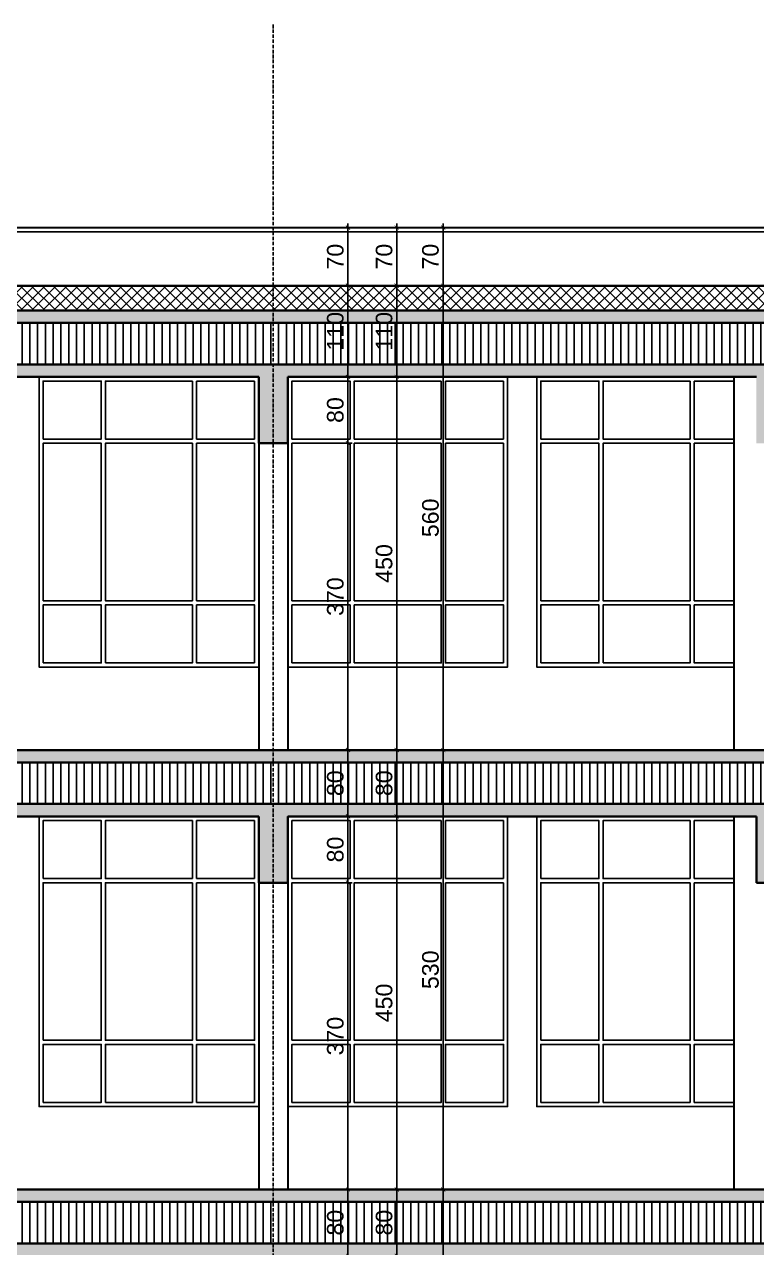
# Model space of a CAD drawing. Header units: inches. Extents: x -72385 to 39588, y -6525 to 66685.
# Drawn here: x -3391 to -2508, y 24616 to 26091 of the extents above; entities that cross this region are included whole.
import ezdxf

# ---------------------------------------------------------------- set-up
doc = ezdxf.new("R2010")
doc.units = ezdxf.units.IN
doc.header["$MEASUREMENT"] = 0
doc.linetypes.add('DashDot', pattern=[0.6, 0.4, -0.1, 0, -0.1])
for name, color, linetype, lineweight in [('Надписи коти вътрешни', 252, 'Continuous', 25), ('Оси', 252, 'DashDot', 25), ('Фасади Разрези дебело', 7, 'Continuous', 35), ('Фасади Разрези средно', 252, 'Continuous', 30), ('Фасади Разрези тънко', 253, 'Continuous', 25), ('Щрих стени', 254, 'Continuous', 25)]:
    doc.layers.add(name, color=color, linetype=linetype, lineweight=lineweight)
doc.styles.get("Standard").update_dxf_attribs({"font": 'arial.ttf'})
doc.dimstyles.new('Annotative', dxfattribs={"dimscale": 0, "dimtxt": 20, "dimasz": 5, "dimexe": 5, "dimexo": 5, "dimgap": 5, "dimtad": 1, "dimdec": 0, "dimzin": 0, "dimdsep": 46, "dimtxsty": 'Standard', "dimblk": 'ARCHTICK', "dimcen": 5, "dimdle": 5, "dimadec": 0, "dimazin": 0, "dimtfac": 1, "dimtdec": 0, "dimtofl": 0, "dimtmove": 0, "dimatfit": 3, "dimldrblk": 'ARCHTICK', "dimfxl": 5, "dimfxlon": 1, "dimtolj": 1, "dimtzin": 0, "dimarcsym": 1})

# ---------------------------------------------------------------- blocks, each defined once
blk = doc.blocks.new('_ArchTick')
at = {"color": 0, "linetype": 'ByBlock', "const_width": 0.15}
blk.add_lwpolyline([(-0.5, -0.5), (0.5, 0.5)], dxfattribs=at)
blk = doc.blocks.new('*D4919')
at = {"layer": 'Defpoints', "color": 0, "ltscale": 10, "transparency": 16777216}
for p in [(-3049.6, 25845.9), (-3046.8, 25775.9), (-3000.8, 25775.9)]:
    blk.add_point(p, dxfattribs=at)
at = {"layer": 'Надписи коти вътрешни', "color": 0, "lineweight": -2, "ltscale": 10, "transparency": 16777216}
for p, q in [((-3005.8, 25845.9), (-2995.8, 25845.9)), ((-3000.8, 25850.9), (-3000.8, 25770.9)), ((-3005.8, 25775.9), (-2995.8, 25775.9))]:
    blk.add_line(p, q, dxfattribs=at)
at = {"layer": 'Надписи коти вътрешни', "color": 0, "lineweight": -2, "ltscale": 10, "transparency": 16777216, "xscale": 5, "yscale": 5, "zscale": 5}
for p, rotation in [((-3000.8, 25845.9), 90), ((-3000.8, 25775.9), 270)]:
    blk.add_blockref('_ArchTick', p, dxfattribs=dict(at, rotation=rotation))
at = {"layer": 'Надписи коти вътрешни', "color": 0, "ltscale": 10, "transparency": 16777216, "insert": (-3016, 25810.9), "char_height": 20, "attachment_point": 5, "rotation": 90}
blk.add_mtext('\\A1;70', dxfattribs=at)
blk = doc.blocks.new('*D4907')
at = {"layer": 'Defpoints', "color": 0, "ltscale": 10, "transparency": 16777216}
for p in [(-2874.9, 25845.9), (-2942, 25775.9), (-2872.9, 25775.9)]:
    blk.add_point(p, dxfattribs=at)
at = {"layer": 'Надписи коти вътрешни', "color": 0, "lineweight": -2, "ltscale": 10, "transparency": 16777216}
for p, q in [((-2937, 25845.9), (-2947, 25845.9)), ((-2942, 25850.9), (-2942, 25770.9)), ((-2937, 25775.9), (-2947, 25775.9))]:
    blk.add_line(p, q, dxfattribs=at)
at = {"layer": 'Надписи коти вътрешни', "color": 0, "lineweight": -2, "ltscale": 10, "transparency": 16777216, "xscale": 5, "yscale": 5, "zscale": 5}
for p, rotation in [((-2942, 25845.9), 90), ((-2942, 25775.9), 270)]:
    blk.add_blockref('_ArchTick', p, dxfattribs=dict(at, rotation=rotation))
at = {"layer": 'Надписи коти вътрешни', "color": 0, "ltscale": 10, "transparency": 16777216, "insert": (-2957.2, 25810.9), "char_height": 20, "attachment_point": 5, "rotation": 90}
blk.add_mtext('\\A1;70', dxfattribs=at)
blk = doc.blocks.new('*D4906')
at = {"layer": 'Defpoints', "color": 0, "ltscale": 10, "transparency": 16777216}
for p in [(-2819, 25845.9), (-2886, 25775.9), (-2817, 25775.9)]:
    blk.add_point(p, dxfattribs=at)
at = {"layer": 'Надписи коти вътрешни', "color": 0, "lineweight": -2, "ltscale": 10, "transparency": 16777216}
for p, q in [((-2881, 25845.9), (-2891, 25845.9)), ((-2886, 25850.9), (-2886, 25770.9)), ((-2881, 25775.9), (-2891, 25775.9))]:
    blk.add_line(p, q, dxfattribs=at)
at = {"layer": 'Надписи коти вътрешни', "color": 0, "lineweight": -2, "ltscale": 10, "transparency": 16777216, "xscale": 5, "yscale": 5, "zscale": 5}
for p, rotation in [((-2886, 25845.9), 90), ((-2886, 25775.9), 270)]:
    blk.add_blockref('_ArchTick', p, dxfattribs=dict(at, rotation=rotation))
at = {"layer": 'Надписи коти вътрешни', "color": 0, "ltscale": 10, "transparency": 16777216, "insert": (-2901.3, 25810.9), "char_height": 20, "attachment_point": 5, "rotation": 90}
blk.add_mtext('\\A1;70', dxfattribs=at)
blk = doc.blocks.new('*D4905')
at = {"layer": 'Defpoints', "color": 0, "ltscale": 10, "transparency": 16777216}
for p in [(-3036.7, 24685.9), (-3000.8, 24685.9), (-3073.3, 24605.9)]:
    blk.add_point(p, dxfattribs=at)
at = {"layer": 'Надписи коти вътрешни', "color": 0, "lineweight": -2, "ltscale": 10, "transparency": 16777216}
for p, q in [((-3005.8, 24685.9), (-2995.8, 24685.9)), ((-3000.8, 24600.9), (-3000.8, 24690.9)), ((-3005.8, 24605.9), (-2995.8, 24605.9))]:
    blk.add_line(p, q, dxfattribs=at)
at = {"layer": 'Надписи коти вътрешни', "color": 0, "lineweight": -2, "ltscale": 10, "transparency": 16777216, "xscale": 5, "yscale": 5, "zscale": 5}
for p, rotation in [((-3000.8, 24685.9), 90), ((-3000.8, 24605.9), 270)]:
    blk.add_blockref('_ArchTick', p, dxfattribs=dict(at, rotation=rotation))
at = {"layer": 'Надписи коти вътрешни', "color": 0, "ltscale": 10, "transparency": 16777216, "insert": (-3016, 24645.9), "char_height": 20, "attachment_point": 5, "rotation": 90}
blk.add_mtext('\\A1;80', dxfattribs=at)
blk = doc.blocks.new('*D4901')
at = {"layer": 'Defpoints', "color": 0, "ltscale": 10, "transparency": 16777216}
for p in [(-3054.5, 24685.9), (-2942, 24685.9), (-3073.3, 24605.9)]:
    blk.add_point(p, dxfattribs=at)
at = {"layer": 'Надписи коти вътрешни', "color": 0, "lineweight": -2, "ltscale": 10, "transparency": 16777216}
for p, q in [((-2947, 24685.9), (-2937, 24685.9)), ((-2942, 24600.9), (-2942, 24690.9)), ((-2947, 24605.9), (-2937, 24605.9))]:
    blk.add_line(p, q, dxfattribs=at)
at = {"layer": 'Надписи коти вътрешни', "color": 0, "lineweight": -2, "ltscale": 10, "transparency": 16777216, "xscale": 5, "yscale": 5, "zscale": 5}
for p, rotation in [((-2942, 24685.9), 90), ((-2942, 24605.9), 270)]:
    blk.add_blockref('_ArchTick', p, dxfattribs=dict(at, rotation=rotation))
at = {"layer": 'Надписи коти вътрешни', "color": 0, "ltscale": 10, "transparency": 16777216, "insert": (-2957.2, 24645.9), "char_height": 20, "attachment_point": 5, "rotation": 90}
blk.add_mtext('\\A1;80', dxfattribs=at)
blk = doc.blocks.new('*D4900')
at = {"layer": 'Defpoints', "color": 0, "ltscale": 10, "transparency": 16777216}
for p in [(-3054.5, 24685.9), (-2886, 24685.9), (-3054.5, 24155.9)]:
    blk.add_point(p, dxfattribs=at)
at = {"layer": 'Надписи коти вътрешни', "color": 0, "lineweight": -2, "ltscale": 10, "transparency": 16777216}
for p, q in [((-2891, 24685.9), (-2881, 24685.9)), ((-2886, 24150.9), (-2886, 24690.9)), ((-2891, 24155.9), (-2881, 24155.9))]:
    blk.add_line(p, q, dxfattribs=at)
at = {"layer": 'Надписи коти вътрешни', "color": 0, "lineweight": -2, "ltscale": 10, "transparency": 16777216, "xscale": 5, "yscale": 5, "zscale": 5}
for p, rotation in [((-2886, 24685.9), 90), ((-2886, 24155.9), 270)]:
    blk.add_blockref('_ArchTick', p, dxfattribs=dict(at, rotation=rotation))
at = {"layer": 'Надписи коти вътрешни', "color": 0, "ltscale": 10, "transparency": 16777216, "insert": (-2901.3, 24420.9), "char_height": 20, "attachment_point": 5, "rotation": 90}
blk.add_mtext('\\A1;530', dxfattribs=at)
blk = doc.blocks.new('*D4899')
at = {"layer": 'Defpoints', "color": 0, "ltscale": 10, "transparency": 16777216}
for p in [(-3036.7, 25215.9), (-3000.8, 25215.9), (-3073.3, 25135.9)]:
    blk.add_point(p, dxfattribs=at)
at = {"layer": 'Надписи коти вътрешни', "color": 0, "lineweight": -2, "ltscale": 10, "transparency": 16777216}
for p, q in [((-3005.8, 25215.9), (-2995.8, 25215.9)), ((-3000.8, 25130.9), (-3000.8, 25220.9)), ((-3005.8, 25135.9), (-2995.8, 25135.9))]:
    blk.add_line(p, q, dxfattribs=at)
at = {"layer": 'Надписи коти вътрешни', "color": 0, "lineweight": -2, "ltscale": 10, "transparency": 16777216, "xscale": 5, "yscale": 5, "zscale": 5}
for p, rotation in [((-3000.8, 25215.9), 90), ((-3000.8, 25135.9), 270)]:
    blk.add_blockref('_ArchTick', p, dxfattribs=dict(at, rotation=rotation))
at = {"layer": 'Надписи коти вътрешни', "color": 0, "ltscale": 10, "transparency": 16777216, "insert": (-3016, 25175.9), "char_height": 20, "attachment_point": 5, "rotation": 90}
blk.add_mtext('\\A1;80', dxfattribs=at)
blk = doc.blocks.new('*D4898')
at = {"layer": 'Defpoints', "color": 0, "ltscale": 10, "transparency": 16777216}
for p in [(-3073.3, 25135.9), (-3000.8, 25135.9), (-3073.3, 25055.9)]:
    blk.add_point(p, dxfattribs=at)
at = {"layer": 'Надписи коти вътрешни', "color": 0, "lineweight": -2, "ltscale": 10, "transparency": 16777216}
for p, q in [((-3005.8, 25135.9), (-2995.8, 25135.9)), ((-3000.8, 25050.9), (-3000.8, 25140.9)), ((-3005.8, 25055.9), (-2995.8, 25055.9))]:
    blk.add_line(p, q, dxfattribs=at)
at = {"layer": 'Надписи коти вътрешни', "color": 0, "lineweight": -2, "ltscale": 10, "transparency": 16777216, "xscale": 5, "yscale": 5, "zscale": 5}
for p, rotation in [((-3000.8, 25135.9), 90), ((-3000.8, 25055.9), 270)]:
    blk.add_blockref('_ArchTick', p, dxfattribs=dict(at, rotation=rotation))
at = {"layer": 'Надписи коти вътрешни', "color": 0, "ltscale": 10, "transparency": 16777216, "insert": (-3016, 25095.9), "char_height": 20, "attachment_point": 5, "rotation": 90}
blk.add_mtext('\\A1;80', dxfattribs=at)
blk = doc.blocks.new('*D4897')
at = {"layer": 'Defpoints', "color": 0, "ltscale": 10, "transparency": 16777216}
for p in [(-3073.3, 25055.9), (-3078.8, 24685.9), (-3000.8, 24685.9)]:
    blk.add_point(p, dxfattribs=at)
at = {"layer": 'Надписи коти вътрешни', "color": 0, "lineweight": -2, "ltscale": 10, "transparency": 16777216}
for p, q in [((-3000.8, 25060.9), (-3000.8, 24680.9)), ((-3005.8, 25055.9), (-2995.8, 25055.9)), ((-3005.8, 24685.9), (-2995.8, 24685.9))]:
    blk.add_line(p, q, dxfattribs=at)
at = {"layer": 'Надписи коти вътрешни', "color": 0, "lineweight": -2, "ltscale": 10, "transparency": 16777216, "xscale": 5, "yscale": 5, "zscale": 5}
for p, rotation in [((-3000.8, 25055.9), 90), ((-3000.8, 24685.9), 270)]:
    blk.add_blockref('_ArchTick', p, dxfattribs=dict(at, rotation=rotation))
at = {"layer": 'Надписи коти вътрешни', "color": 0, "ltscale": 10, "transparency": 16777216, "insert": (-3016, 24870.9), "char_height": 20, "attachment_point": 5, "rotation": 90}
blk.add_mtext('\\A1;370', dxfattribs=at)
blk = doc.blocks.new('*D4896')
at = {"layer": 'Defpoints', "color": 0, "ltscale": 10, "transparency": 16777216}
for p in [(-3073.3, 25135.9), (-2942, 25135.9), (-3054.5, 24685.9)]:
    blk.add_point(p, dxfattribs=at)
at = {"layer": 'Надписи коти вътрешни', "color": 0, "lineweight": -2, "ltscale": 10, "transparency": 16777216}
for p, q in [((-2947, 25135.9), (-2937, 25135.9)), ((-2942, 24680.9), (-2942, 25140.9)), ((-2947, 24685.9), (-2937, 24685.9))]:
    blk.add_line(p, q, dxfattribs=at)
at = {"layer": 'Надписи коти вътрешни', "color": 0, "lineweight": -2, "ltscale": 10, "transparency": 16777216, "xscale": 5, "yscale": 5, "zscale": 5}
for p, rotation in [((-2942, 25135.9), 90), ((-2942, 24685.9), 270)]:
    blk.add_blockref('_ArchTick', p, dxfattribs=dict(at, rotation=rotation))
at = {"layer": 'Надписи коти вътрешни', "color": 0, "ltscale": 10, "transparency": 16777216, "insert": (-2957.2, 24910.9), "char_height": 20, "attachment_point": 5, "rotation": 90}
blk.add_mtext('\\A1;450', dxfattribs=at)
blk = doc.blocks.new('*D4895')
at = {"layer": 'Defpoints', "color": 0, "ltscale": 10, "transparency": 16777216}
for p in [(-3054.5, 25215.9), (-2942, 25215.9), (-3073.3, 25135.9)]:
    blk.add_point(p, dxfattribs=at)
at = {"layer": 'Надписи коти вътрешни', "color": 0, "lineweight": -2, "ltscale": 10, "transparency": 16777216}
for p, q in [((-2947, 25215.9), (-2937, 25215.9)), ((-2942, 25130.9), (-2942, 25220.9)), ((-2947, 25135.9), (-2937, 25135.9))]:
    blk.add_line(p, q, dxfattribs=at)
at = {"layer": 'Надписи коти вътрешни', "color": 0, "lineweight": -2, "ltscale": 10, "transparency": 16777216, "xscale": 5, "yscale": 5, "zscale": 5}
for p, rotation in [((-2942, 25215.9), 90), ((-2942, 25135.9), 270)]:
    blk.add_blockref('_ArchTick', p, dxfattribs=dict(at, rotation=rotation))
at = {"layer": 'Надписи коти вътрешни', "color": 0, "ltscale": 10, "transparency": 16777216, "insert": (-2957.2, 25175.9), "char_height": 20, "attachment_point": 5, "rotation": 90}
blk.add_mtext('\\A1;80', dxfattribs=at)
blk = doc.blocks.new('*D4894')
at = {"layer": 'Defpoints', "color": 0, "ltscale": 10, "transparency": 16777216}
for p in [(-3054.5, 25215.9), (-2886, 25215.9), (-3054.5, 24685.9)]:
    blk.add_point(p, dxfattribs=at)
at = {"layer": 'Надписи коти вътрешни', "color": 0, "lineweight": -2, "ltscale": 10, "transparency": 16777216}
for p, q in [((-2891, 25215.9), (-2881, 25215.9)), ((-2886, 24680.9), (-2886, 25220.9)), ((-2891, 24685.9), (-2881, 24685.9))]:
    blk.add_line(p, q, dxfattribs=at)
at = {"layer": 'Надписи коти вътрешни', "color": 0, "lineweight": -2, "ltscale": 10, "transparency": 16777216, "xscale": 5, "yscale": 5, "zscale": 5}
for p, rotation in [((-2886, 25215.9), 90), ((-2886, 24685.9), 270)]:
    blk.add_blockref('_ArchTick', p, dxfattribs=dict(at, rotation=rotation))
at = {"layer": 'Надписи коти вътрешни', "color": 0, "ltscale": 10, "transparency": 16777216, "insert": (-2901.3, 24950.9), "char_height": 20, "attachment_point": 5, "rotation": 90}
blk.add_mtext('\\A1;530', dxfattribs=at)
blk = doc.blocks.new('*D4893')
at = {"layer": 'Defpoints', "color": 0, "ltscale": 10, "transparency": 16777216}
for p in [(-3036.7, 25775.9), (-3000.8, 25775.9), (-3073.3, 25665.9)]:
    blk.add_point(p, dxfattribs=at)
at = {"layer": 'Надписи коти вътрешни', "color": 0, "lineweight": -2, "ltscale": 10, "transparency": 16777216}
for p, q in [((-3005.8, 25775.9), (-2995.8, 25775.9)), ((-3000.8, 25660.9), (-3000.8, 25780.9)), ((-3005.8, 25665.9), (-2995.8, 25665.9))]:
    blk.add_line(p, q, dxfattribs=at)
at = {"layer": 'Надписи коти вътрешни', "color": 0, "lineweight": -2, "ltscale": 10, "transparency": 16777216, "xscale": 5, "yscale": 5, "zscale": 5}
for p, rotation in [((-3000.8, 25775.9), 90), ((-3000.8, 25665.9), 270)]:
    blk.add_blockref('_ArchTick', p, dxfattribs=dict(at, rotation=rotation))
at = {"layer": 'Надписи коти вътрешни', "color": 0, "ltscale": 10, "transparency": 16777216, "insert": (-3016, 25720.9), "char_height": 20, "attachment_point": 5, "rotation": 90}
blk.add_mtext('\\A1;110', dxfattribs=at)
blk = doc.blocks.new('*D4892')
at = {"layer": 'Defpoints', "color": 0, "ltscale": 10, "transparency": 16777216}
for p in [(-3073.3, 25665.9), (-3000.8, 25665.9), (-3073.3, 25585.9)]:
    blk.add_point(p, dxfattribs=at)
at = {"layer": 'Надписи коти вътрешни', "color": 0, "lineweight": -2, "ltscale": 10, "transparency": 16777216}
for p, q in [((-3005.8, 25665.9), (-2995.8, 25665.9)), ((-3000.8, 25580.9), (-3000.8, 25670.9)), ((-3005.8, 25585.9), (-2995.8, 25585.9))]:
    blk.add_line(p, q, dxfattribs=at)
at = {"layer": 'Надписи коти вътрешни', "color": 0, "lineweight": -2, "ltscale": 10, "transparency": 16777216, "xscale": 5, "yscale": 5, "zscale": 5}
for p, rotation in [((-3000.8, 25665.9), 90), ((-3000.8, 25585.9), 270)]:
    blk.add_blockref('_ArchTick', p, dxfattribs=dict(at, rotation=rotation))
at = {"layer": 'Надписи коти вътрешни', "color": 0, "ltscale": 10, "transparency": 16777216, "insert": (-3016, 25625.9), "char_height": 20, "attachment_point": 5, "rotation": 90}
blk.add_mtext('\\A1;80', dxfattribs=at)
blk = doc.blocks.new('*D4891')
at = {"layer": 'Defpoints', "color": 0, "ltscale": 10, "transparency": 16777216}
for p in [(-3073.3, 25585.9), (-3078.8, 25215.9), (-3000.8, 25215.9)]:
    blk.add_point(p, dxfattribs=at)
at = {"layer": 'Надписи коти вътрешни', "color": 0, "lineweight": -2, "ltscale": 10, "transparency": 16777216}
for p, q in [((-3005.8, 25585.9), (-2995.8, 25585.9)), ((-3000.8, 25590.9), (-3000.8, 25210.9)), ((-3005.8, 25215.9), (-2995.8, 25215.9))]:
    blk.add_line(p, q, dxfattribs=at)
at = {"layer": 'Надписи коти вътрешни', "color": 0, "lineweight": -2, "ltscale": 10, "transparency": 16777216, "xscale": 5, "yscale": 5, "zscale": 5}
for p, rotation in [((-3000.8, 25585.9), 90), ((-3000.8, 25215.9), 270)]:
    blk.add_blockref('_ArchTick', p, dxfattribs=dict(at, rotation=rotation))
at = {"layer": 'Надписи коти вътрешни', "color": 0, "ltscale": 10, "transparency": 16777216, "insert": (-3016, 25400.9), "char_height": 20, "attachment_point": 5, "rotation": 90}
blk.add_mtext('\\A1;370', dxfattribs=at)
blk = doc.blocks.new('*D4890')
at = {"layer": 'Defpoints', "color": 0, "ltscale": 10, "transparency": 16777216}
for p in [(-3073.3, 25665.9), (-2942, 25665.9), (-3054.5, 25215.9)]:
    blk.add_point(p, dxfattribs=at)
at = {"layer": 'Надписи коти вътрешни', "color": 0, "lineweight": -2, "ltscale": 10, "transparency": 16777216}
for p, q in [((-2947, 25665.9), (-2937, 25665.9)), ((-2942, 25210.9), (-2942, 25670.9)), ((-2947, 25215.9), (-2937, 25215.9))]:
    blk.add_line(p, q, dxfattribs=at)
at = {"layer": 'Надписи коти вътрешни', "color": 0, "lineweight": -2, "ltscale": 10, "transparency": 16777216, "xscale": 5, "yscale": 5, "zscale": 5}
for p, rotation in [((-2942, 25665.9), 90), ((-2942, 25215.9), 270)]:
    blk.add_blockref('_ArchTick', p, dxfattribs=dict(at, rotation=rotation))
at = {"layer": 'Надписи коти вътрешни', "color": 0, "ltscale": 10, "transparency": 16777216, "insert": (-2957.2, 25440.9), "char_height": 20, "attachment_point": 5, "rotation": 90}
blk.add_mtext('\\A1;450', dxfattribs=at)
blk = doc.blocks.new('*D4889')
at = {"layer": 'Defpoints', "color": 0, "ltscale": 10, "transparency": 16777216}
for p in [(-3054.5, 25775.9), (-2942, 25775.9), (-3073.3, 25665.9)]:
    blk.add_point(p, dxfattribs=at)
at = {"layer": 'Надписи коти вътрешни', "color": 0, "lineweight": -2, "ltscale": 10, "transparency": 16777216}
for p, q in [((-2947, 25775.9), (-2937, 25775.9)), ((-2942, 25660.9), (-2942, 25780.9)), ((-2947, 25665.9), (-2937, 25665.9))]:
    blk.add_line(p, q, dxfattribs=at)
at = {"layer": 'Надписи коти вътрешни', "color": 0, "lineweight": -2, "ltscale": 10, "transparency": 16777216, "xscale": 5, "yscale": 5, "zscale": 5}
for p, rotation in [((-2942, 25775.9), 90), ((-2942, 25665.9), 270)]:
    blk.add_blockref('_ArchTick', p, dxfattribs=dict(at, rotation=rotation))
at = {"layer": 'Надписи коти вътрешни', "color": 0, "ltscale": 10, "transparency": 16777216, "insert": (-2957.2, 25720.9), "char_height": 20, "attachment_point": 5, "rotation": 90}
blk.add_mtext('\\A1;110', dxfattribs=at)
blk = doc.blocks.new('*D4888')
at = {"layer": 'Defpoints', "color": 0, "ltscale": 10, "transparency": 16777216}
for p in [(-3054.5, 25775.9), (-2886, 25775.9), (-3054.5, 25215.9)]:
    blk.add_point(p, dxfattribs=at)
at = {"layer": 'Надписи коти вътрешни', "color": 0, "lineweight": -2, "ltscale": 10, "transparency": 16777216}
for p, q in [((-2891, 25775.9), (-2881, 25775.9)), ((-2886, 25210.9), (-2886, 25780.9)), ((-2891, 25215.9), (-2881, 25215.9))]:
    blk.add_line(p, q, dxfattribs=at)
at = {"layer": 'Надписи коти вътрешни', "color": 0, "lineweight": -2, "ltscale": 10, "transparency": 16777216, "xscale": 5, "yscale": 5, "zscale": 5}
for p, rotation in [((-2886, 25775.9), 90), ((-2886, 25215.9), 270)]:
    blk.add_blockref('_ArchTick', p, dxfattribs=dict(at, rotation=rotation))
at = {"layer": 'Надписи коти вътрешни', "color": 0, "ltscale": 10, "transparency": 16777216, "insert": (-2901.3, 25495.9), "char_height": 20, "attachment_point": 5, "rotation": 90}
blk.add_mtext('\\A1;560', dxfattribs=at)

msp = doc.modelspace()

# ---------------------------------------------------------------- hatches: boundary and pattern name
at = {"layer": 'Щрих стени', "ltscale": 10}
h = msp.add_hatch(color=256, dxfattribs=at)
h.dxf.hatch_style = 1
h.paths.add_polyline_path([(-5511, 25215.9), (-5496, 25215.9), (-5496, 25585.9), (-5473.5, 25585.9), (-5473.5, 25665.9), (-4908.4, 25665.9), (-4908.4, 25215.9), (-4893.4, 25215.9), (-4893.4, 25585.9), (-4873.4, 25585.9), (-4873.4, 25665.9), (-4308.4, 25665.9), (-4308.4, 25585.9), (-4273.4, 25585.9), (-4273.4, 25665.9), (-3708.3, 25665.9), (-3708.3, 25585.9), (-3673.3, 25585.9), (-3673.3, 25665.9), (-3108.3, 25665.9), (-3108.3, 25585.9), (-3073.3, 25585.9), (-3073.3, 25665.9), (-2508.3, 25665.9), (-2508.3, 25585.9), (-2473.2, 25585.9), (-2473.2, 25665.9), (-1908.2, 25665.9), (-1908.2, 25425.9), (-1845.7, 25425.9), (-1845.7, 25745.9), (-6988.6, 25745.9), (-6988.6, 25775.9), (-7023.6, 25775.9), (-7023.6, 25665.9), (-6988.6, 25665.9), (-6988.6, 25730.9), (-6808.6, 25730.9), (-6808.6, 25415.9), (-6778.6, 25415.9), (-6778.6, 25730.9), (-6283.6, 25730.9), (-6283.6, 25215.9), (-6253.6, 25215.9), (-6253.6, 25565.9), (-6103.5, 25565.9), (-6103.5, 25215.9), (-6073.5, 25215.9), (-6073.5, 25665.9), (-5511, 25665.9)])
h.paths.add_polyline_path([(-6073.5, 25680.9), (-6073.5, 25730.9), (-1908.2, 25730.9), (-1908.2, 25680.9)], flags=16)
h.paths.add_polyline_path([(-6103.5, 25580.9), (-6253.6, 25580.9), (-6253.6, 25730.9), (-6103.5, 25730.9)], flags=16)
h.paths.add_polyline_path([(-6988.6, 25840.9), (-6986.6, 25840.9), (-6986.6, 25845.9), (-7028.6, 25845.9), (-7028.6, 25840.9), (-7023.6, 25840.9), (-7023.6, 25775.9), (-6988.6, 25775.9)])
h.paths.add_polyline_path([(-6988.6, 25315.9), (-7038.6, 25315.9), (-7038.6, 25305.9), (-7023.6, 25305.9), (-7023.6, 25215.9), (-6988.6, 25215.9)])
at = {"layer": 'Щрих стени', "ltscale": 10, "transparency": 33554610}
h = msp.add_hatch(dxfattribs=at)
h.set_pattern_fill('ANSI37', color=256, scale=75)
h.paths.add_polyline_path([(-6988.6, 25775.9), (-6988.6, 25745.9), (5043.7, 25745.9), (5043.7, 25775.9)])
h = msp.add_hatch(dxfattribs=at)
h.set_pattern_fill('ANSI31', color=256, scale=75, angle=45)
h.paths.add_polyline_path([(-1908.2, 25730.9), (-6073.5, 25730.9), (-6073.5, 25680.9), (-1908.2, 25680.9)])
at = {"layer": 'Щрих стени', "ltscale": 10}
h = msp.add_hatch(color=256, dxfattribs=at)
h.dxf.hatch_style = 1
h.paths.add_polyline_path([(-1845.7, 25215.9), (-7023.6, 25215.9), (-7023.6, 25135.9), (-6988.6, 25135.9), (-6988.6, 25200.9), (-6808.6, 25200.9), (-6808.6, 24885.9), (-6778.6, 24885.9), (-6778.6, 25200.9), (-6283.6, 25200.9), (-6283.6, 24685.9), (-6253.6, 24685.9), (-6253.6, 25035.9), (-6103.5, 25035.9), (-6103.5, 24685.9), (-6073.5, 24685.9), (-6073.5, 25135.9), (-5511, 25135.9), (-5511, 25055.9), (-5473.5, 25055.9), (-5473.5, 25135.9), (-4908.4, 25135.9), (-4908.4, 25055.9), (-4873.4, 25055.9), (-4873.4, 25135.9), (-4308.4, 25135.9), (-4308.4, 25055.9), (-4273.4, 25055.9), (-4273.4, 25135.9), (-3708.3, 25135.9), (-3708.3, 25055.9), (-3673.3, 25055.9), (-3673.3, 25135.9), (-3108.3, 25135.9), (-3108.3, 25055.9), (-3073.3, 25055.9), (-3073.3, 25135.9), (-2508.3, 25135.9), (-2508.3, 25055.9), (-2473.2, 25055.9), (-2473.2, 25135.9), (-1908.2, 25135.9), (-1908.2, 24895.9), (-1845.7, 24895.9)])
h.paths.add_polyline_path([(-1908.2, 25150.9), (-6073.5, 25150.9), (-6073.5, 25200.9), (-1908.2, 25200.9)], flags=16)
h.paths.add_polyline_path([(-6103.5, 25050.9), (-6253.6, 25050.9), (-6253.6, 25200.9), (-6103.5, 25200.9)], flags=16)
h.paths.add_polyline_path([(-6988.6, 24785.9), (-7038.6, 24785.9), (-7038.6, 24775.9), (-7023.6, 24775.9), (-7023.6, 24685.9), (-6988.6, 24685.9)])
at = {"layer": 'Щрих стени', "ltscale": 10, "transparency": 33554610}
h = msp.add_hatch(dxfattribs=at)
h.set_pattern_fill('ANSI31', color=256, scale=75, angle=45)
h.paths.add_polyline_path([(-1908.2, 25200.9), (-6073.5, 25200.9), (-6073.5, 25150.9), (-1908.2, 25150.9)])
at = {"layer": 'Щрих стени', "ltscale": 10}
h = msp.add_hatch(color=256, dxfattribs=at)
h.dxf.hatch_style = 1
h.paths.add_polyline_path([(-1845.7, 24685.9), (-7023.6, 24685.9), (-7023.6, 24605.9), (-6988.6, 24605.9), (-6988.6, 24670.9), (-6808.6, 24670.9), (-6808.6, 24355.9), (-6778.6, 24355.9), (-6778.6, 24670.9), (-6283.6, 24670.9), (-6283.6, 24155.9), (-6253.6, 24155.9), (-6253.6, 24505.9), (-6103.5, 24505.9), (-6103.5, 24155.9), (-6073.5, 24155.9), (-6073.5, 24605.9), (-5513.5, 24605.9), (-5513.5, 24155.9), (-5508.5, 24155.9), (-5508.5, 24525.9), (-5473.5, 24525.9), (-5473.5, 24605.9), (-4908.4, 24605.9), (-4908.4, 24525.9), (-4873.4, 24525.9), (-4873.4, 24605.9), (-4308.4, 24605.9), (-4308.4, 24525.9), (-4273.4, 24525.9), (-4273.4, 24605.9), (-3708.3, 24605.9), (-3708.3, 24525.9), (-3673.3, 24525.9), (-3673.3, 24605.9), (-3108.3, 24605.9), (-3108.3, 24525.9), (-3073.3, 24525.9), (-3073.3, 24605.9), (-2508.3, 24605.9), (-2508.3, 24525.9), (-2473.2, 24525.9), (-2473.2, 24605.9), (-1908.2, 24605.9), (-1908.2, 24365.9), (-1845.7, 24365.9)])
h.paths.add_polyline_path([(-1908.2, 24620.9), (-6073.5, 24620.9), (-6073.5, 24670.9), (-1908.2, 24670.9)], flags=16)
h.paths.add_polyline_path([(-6103.5, 24520.9), (-6253.6, 24520.9), (-6253.6, 24670.9), (-6103.5, 24670.9)], flags=16)
h.paths.add_polyline_path([(-6988.6, 24255.9), (-7038.6, 24255.9), (-7038.6, 24245.9), (-7023.6, 24245.9), (-7023.6, 24155.9), (-6988.6, 24155.9)])
at = {"layer": 'Щрих стени', "ltscale": 10, "transparency": 33554610}
h = msp.add_hatch(dxfattribs=at)
h.set_pattern_fill('ANSI31', color=256, scale=75, angle=45)
h.paths.add_polyline_path([(-1908.2, 24670.9), (-6073.5, 24670.9), (-6073.5, 24620.9), (-1908.2, 24620.9)])

# ---------------------------------------------------------------- linework, layer by layer
at = {"layer": 'Оси', "ltscale": 10}
msp.add_line((-3091, 26090.9), (-3091, 23040.9), dxfattribs=at)
at = {"layer": 'Фасади Разрези дебело', "ltscale": 10, "extrusion": (1.2091e-15, 1, -2.22045e-16)}
for p, q in [((-6988.6, 25775.9), (5043.7, 25775.9)), ((-3673.3, 25665.9), (-3108.3, 25665.9)), ((-3073.3, 25665.9), (-2508.3, 25665.9)), ((-3108.3, 25585.9), (-3073.3, 25585.9)), ((-7023.6, 25215.9), (4686.5, 25215.9)), ((-3673.3, 25135.9), (-3108.3, 25135.9)), ((-3073.3, 25135.9), (-2508.3, 25135.9)), ((-3108.3, 25055.9), (-3073.3, 25055.9)), ((-2508.3, 25055.9), (-2473.2, 25055.9)), ((-7023.6, 24685.9), (4686.5, 24685.9))]:
    msp.add_line(p, q, dxfattribs=at)
at = {"layer": 'Фасади Разрези дебело', "ltscale": 10}
for p, q in [((5043.7, 25745.9), (-6988.6, 25745.9)), ((-1908.2, 25730.9), (-6073.5, 25730.9)), ((-1908.2, 25680.9), (-6073.5, 25680.9)), ((-3108.3, 25665.9), (-3108.3, 25585.9)), ((-3073.3, 25665.9), (-3073.3, 25585.9)), ((-1908.2, 25200.9), (-6073.5, 25200.9)), ((-1908.2, 25150.9), (-6073.5, 25150.9)), ((-3108.3, 25135.9), (-3108.3, 25055.9)), ((-3073.3, 25135.9), (-3073.3, 25055.9)), ((-2508.3, 25135.9), (-2508.3, 25055.9)), ((-1908.2, 24670.9), (-6073.5, 24670.9)), ((-1908.2, 24620.9), (-6073.5, 24620.9))]:
    msp.add_line(p, q, dxfattribs=at)
at = {"layer": 'Фасади Разрези средно', "ltscale": 10, "extrusion": (1.2091e-15, 1, -2.22045e-16)}
msp.add_line((-6986.6, 25845.9), (-1278.2, 25845.9), dxfattribs=at)
at = {"layer": 'Фасади Разрези средно', "ltscale": 10}
for p, q in [((-2535.8, 25665.9), (-2535.8, 25215.9)), ((-3108.3, 25585.9), (-3108.3, 25215.9)), ((-3073.3, 25585.9), (-3073.3, 25215.9)), ((-2535.8, 25135.9), (-2535.8, 24685.9)), ((-3108.3, 25055.9), (-3108.3, 24685.9)), ((-3073.3, 25055.9), (-3073.3, 24685.9))]:
    msp.add_line(p, q, dxfattribs=at)
at = {"layer": 'Фасади Разрези тънко', "ltscale": 10, "extrusion": (1.2091e-15, 1, -2.22045e-16)}
msp.add_line((-6986.6, 25840.9), (-1278.2, 25840.9), dxfattribs=at)
at = {"layer": 'Фасади Разрези тънко', "ltscale": 10}
for p, q in [((-3188.3, 25660.9), (-3188.3, 25590.9)), ((-3183.3, 25660.9), (-3183.3, 25590.9)), ((-3113.3, 25660.9), (-3113.3, 25590.9)), ((-2888.3, 25660.9), (-2888.3, 25590.9)), ((-2883.3, 25660.9), (-2883.3, 25590.9)), ((-2813.3, 25660.9), (-2813.3, 25590.9)), ((-2588.3, 25660.9), (-2588.3, 25590.9)), ((-2583.3, 25660.9), (-2583.3, 25590.9)), ((-3188.3, 25130.9), (-3188.3, 25060.9)), ((-3183.3, 25130.9), (-3183.3, 25060.9)), ((-3113.3, 25130.9), (-3113.3, 25060.9)), ((-2888.3, 25130.9), (-2888.3, 25060.9)), ((-2883.3, 25130.9), (-2883.3, 25060.9)), ((-2813.3, 25130.9), (-2813.3, 25060.9)), ((-2588.3, 25130.9), (-2588.3, 25060.9)), ((-2583.3, 25130.9), (-2583.3, 25060.9))]:
    msp.add_line(p, q, dxfattribs=at)
at = {"layer": 'Фасади Разрези тънко', "ltscale": 10, "extrusion": (2.5431e-15, 1, -2.22045e-16)}
for p, q in [((-3183.3, 25660.9), (-3113.3, 25660.9)), ((-2883.3, 25660.9), (-2813.3, 25660.9)), ((-2583.3, 25660.9), (-2535.8, 25660.9)), ((-3183.3, 25590.9), (-3113.3, 25590.9)), ((-3183.3, 25585.9), (-3113.3, 25585.9)), ((-2883.3, 25590.9), (-2813.3, 25590.9)), ((-2883.3, 25585.9), (-2813.3, 25585.9)), ((-2583.3, 25590.9), (-2535.8, 25590.9)), ((-2583.3, 25585.9), (-2535.8, 25585.9)), ((-3183.3, 25130.9), (-3113.3, 25130.9)), ((-2883.3, 25130.9), (-2813.3, 25130.9)), ((-2583.3, 25130.9), (-2535.8, 25130.9)), ((-3183.3, 25060.9), (-3113.3, 25060.9)), ((-2883.3, 25060.9), (-2813.3, 25060.9)), ((-2583.3, 25060.9), (-2535.8, 25060.9)), ((-3183.3, 25055.9), (-3113.3, 25055.9)), ((-2883.3, 25055.9), (-2813.3, 25055.9)), ((-2583.3, 25055.9), (-2535.8, 25055.9))]:
    msp.add_line(p, q, dxfattribs=at)
at = {"layer": 'Фасади Разрези тънко', "ltscale": 10}
for points in [[(-3108.3, 25665.9, 0), (-3373.3, 25665.9, 0), (-3373.3, 25315.9, 0), (-3108.3, 25315.9, 0), (-3108.3, 25665.9, 0)], [(-2808.3, 25665.9, 0), (-3073.3, 25665.9, 0), (-3073.3, 25315.9, 0), (-2808.3, 25315.9, 0), (-2808.3, 25665.9, 0)], [(-2508.3, 25665.9, 0), (-2773.3, 25665.9, 0), (-2773.3, 25315.9, 0), (-2535.8, 25315.9, 0)], [(-3188.3, 25590.9, 0), (-3293.3, 25590.9, 0), (-3293.3, 25660.9, 0), (-3188.3, 25660.9, 0)], [(-2888.3, 25590.9, 0), (-2993.3, 25590.9, 0), (-2993.3, 25660.9, 0), (-2888.3, 25660.9, 0)], [(-2588.3, 25590.9, 0), (-2693.3, 25590.9, 0), (-2693.3, 25660.9, 0), (-2588.3, 25660.9, 0)], [(-3188.3, 25585.9, 0), (-3293.3, 25585.9, 0), (-3293.3, 25395.9, 0), (-3188.3, 25395.9, 0), (-3188.3, 25585.9, 0)], [(-3183.3, 25585.9, 0), (-3183.3, 25395.9, 0), (-3113.3, 25395.9, 0), (-3113.3, 25585.9, 0)], [(-2888.3, 25585.9, 0), (-2993.3, 25585.9, 0), (-2993.3, 25395.9, 0), (-2888.3, 25395.9, 0), (-2888.3, 25585.9, 0)], [(-2883.3, 25585.9, 0), (-2883.3, 25395.9, 0), (-2813.3, 25395.9, 0), (-2813.3, 25585.9, 0)], [(-2588.3, 25585.9, 0), (-2693.3, 25585.9, 0), (-2693.3, 25395.9, 0), (-2588.3, 25395.9, 0), (-2588.3, 25585.9, 0)], [(-2583.3, 25585.9, 0), (-2583.3, 25395.9, 0), (-2535.8, 25395.9, 0)], [(-2535.8, 25390.9, 0), (-2583.3, 25390.9, 0), (-2583.3, 25320.9, 0), (-2535.8, 25320.9, 0)], [(-3108.3, 25135.9, 0), (-3373.3, 25135.9, 0), (-3373.3, 24785.9, 0), (-3108.3, 24785.9, 0), (-3108.3, 25135.9, 0)], [(-2808.3, 25135.9, 0), (-3073.3, 25135.9, 0), (-3073.3, 24785.9, 0), (-2808.3, 24785.9, 0), (-2808.3, 25135.9, 0)], [(-2508.3, 25135.9, 0), (-2773.3, 25135.9, 0), (-2773.3, 24785.9, 0), (-2535.8, 24785.9, 0)], [(-2508.3, 25055.9, 0), (-2508.3, 25135.9, 0)], [(-3188.3, 25060.9, 0), (-3293.3, 25060.9, 0), (-3293.3, 25130.9, 0), (-3188.3, 25130.9, 0)], [(-2888.3, 25060.9, 0), (-2993.3, 25060.9, 0), (-2993.3, 25130.9, 0), (-2888.3, 25130.9, 0)], [(-2588.3, 25060.9, 0), (-2693.3, 25060.9, 0), (-2693.3, 25130.9, 0), (-2588.3, 25130.9, 0)], [(-3188.3, 25055.9, 0), (-3293.3, 25055.9, 0), (-3293.3, 24865.9, 0), (-3188.3, 24865.9, 0), (-3188.3, 25055.9, 0)], [(-3183.3, 25055.9, 0), (-3183.3, 24865.9, 0), (-3113.3, 24865.9, 0), (-3113.3, 25055.9, 0)], [(-2888.3, 25055.9, 0), (-2993.3, 25055.9, 0), (-2993.3, 24865.9, 0), (-2888.3, 24865.9, 0), (-2888.3, 25055.9, 0)], [(-2883.3, 25055.9, 0), (-2883.3, 24865.9, 0), (-2813.3, 24865.9, 0), (-2813.3, 25055.9, 0)], [(-2588.3, 25055.9, 0), (-2693.3, 25055.9, 0), (-2693.3, 24865.9, 0), (-2588.3, 24865.9, 0), (-2588.3, 25055.9, 0)], [(-2583.3, 25055.9, 0), (-2583.3, 24865.9, 0), (-2535.8, 24865.9, 0)], [(-2535.8, 24860.9, 0), (-2583.3, 24860.9, 0), (-2583.3, 24790.9, 0), (-2535.8, 24790.9, 0)]]:
    msp.add_polyline3d(points, dxfattribs=at)
for points in [[(-3368.3, 25590.9, 0), (-3368.3, 25660.9, 0), (-3298.3, 25660.9, 0), (-3298.3, 25590.9, 0)], [(-3068.3, 25590.9, 0), (-3068.3, 25660.9, 0), (-2998.3, 25660.9, 0), (-2998.3, 25590.9, 0)], [(-2768.3, 25590.9, 0), (-2768.3, 25660.9, 0), (-2698.3, 25660.9, 0), (-2698.3, 25590.9, 0)], [(-3368.3, 25395.9, 0), (-3298.3, 25395.9, 0), (-3298.3, 25585.9, 0), (-3368.3, 25585.9, 0)], [(-3068.3, 25395.9, 0), (-2998.3, 25395.9, 0), (-2998.3, 25585.9, 0), (-3068.3, 25585.9, 0)], [(-2768.3, 25395.9, 0), (-2698.3, 25395.9, 0), (-2698.3, 25585.9, 0), (-2768.3, 25585.9, 0)], [(-3368.3, 25320.9, 0), (-3298.3, 25320.9, 0), (-3298.3, 25390.9, 0), (-3368.3, 25390.9, 0)], [(-3293.3, 25320.9, 0), (-3188.3, 25320.9, 0), (-3188.3, 25390.9, 0), (-3293.3, 25390.9, 0)], [(-3113.3, 25320.9, 0), (-3113.3, 25390.9, 0), (-3183.3, 25390.9, 0), (-3183.3, 25320.9, 0)], [(-3068.3, 25320.9, 0), (-2998.3, 25320.9, 0), (-2998.3, 25390.9, 0), (-3068.3, 25390.9, 0)], [(-2993.3, 25320.9, 0), (-2888.3, 25320.9, 0), (-2888.3, 25390.9, 0), (-2993.3, 25390.9, 0)], [(-2813.3, 25320.9, 0), (-2813.3, 25390.9, 0), (-2883.3, 25390.9, 0), (-2883.3, 25320.9, 0)], [(-2768.3, 25320.9, 0), (-2698.3, 25320.9, 0), (-2698.3, 25390.9, 0), (-2768.3, 25390.9, 0)], [(-2693.3, 25320.9, 0), (-2588.3, 25320.9, 0), (-2588.3, 25390.9, 0), (-2693.3, 25390.9, 0)], [(-3368.3, 25060.9, 0), (-3368.3, 25130.9, 0), (-3298.3, 25130.9, 0), (-3298.3, 25060.9, 0)], [(-3068.3, 25060.9, 0), (-3068.3, 25130.9, 0), (-2998.3, 25130.9, 0), (-2998.3, 25060.9, 0)], [(-2768.3, 25060.9, 0), (-2768.3, 25130.9, 0), (-2698.3, 25130.9, 0), (-2698.3, 25060.9, 0)], [(-3368.3, 24865.9, 0), (-3298.3, 24865.9, 0), (-3298.3, 25055.9, 0), (-3368.3, 25055.9, 0)], [(-3068.3, 24865.9, 0), (-2998.3, 24865.9, 0), (-2998.3, 25055.9, 0), (-3068.3, 25055.9, 0)], [(-2768.3, 24865.9, 0), (-2698.3, 24865.9, 0), (-2698.3, 25055.9, 0), (-2768.3, 25055.9, 0)], [(-3368.3, 24790.9, 0), (-3298.3, 24790.9, 0), (-3298.3, 24860.9, 0), (-3368.3, 24860.9, 0)], [(-3293.3, 24790.9, 0), (-3188.3, 24790.9, 0), (-3188.3, 24860.9, 0), (-3293.3, 24860.9, 0)], [(-3113.3, 24790.9, 0), (-3113.3, 24860.9, 0), (-3183.3, 24860.9, 0), (-3183.3, 24790.9, 0)], [(-3068.3, 24790.9, 0), (-2998.3, 24790.9, 0), (-2998.3, 24860.9, 0), (-3068.3, 24860.9, 0)], [(-2993.3, 24790.9, 0), (-2888.3, 24790.9, 0), (-2888.3, 24860.9, 0), (-2993.3, 24860.9, 0)], [(-2813.3, 24790.9, 0), (-2813.3, 24860.9, 0), (-2883.3, 24860.9, 0), (-2883.3, 24790.9, 0)], [(-2768.3, 24790.9, 0), (-2698.3, 24790.9, 0), (-2698.3, 24860.9, 0), (-2768.3, 24860.9, 0)], [(-2693.3, 24790.9, 0), (-2588.3, 24790.9, 0), (-2588.3, 24860.9, 0), (-2693.3, 24860.9, 0)]]:
    msp.add_polyline3d(points, close=True, dxfattribs=at)

# ---------------------------------------------------------------- dimensions: what is measured, and where the dimension line sits
at = {"layer": 'Надписи коти вътрешни', "ltscale": 10}
for base, p1, p2, picture, middle in [((-3000.8, 25775.9), (-3049.6, 25845.9), (-3046.8, 25775.9), '*D4919', (-3016, 25810.9)), ((-2942, 25775.9), (-2874.9, 25845.9), (-2872.9, 25775.9), '*D4907', (-2957.2, 25810.9)), ((-2886, 25775.9), (-2819, 25845.9), (-2817, 25775.9), '*D4906', (-2901.3, 25810.9)), ((-3000.8, 25775.9), (-3073.3, 25665.9), (-3036.7, 25775.9), '*D4893', (-3016, 25720.9)), ((-2886, 25775.9), (-3054.5, 25215.9), (-3054.5, 25775.9), '*D4888', (-2901.3, 25495.9)), ((-3000.8, 25665.9), (-3073.3, 25585.9), (-3073.3, 25665.9), '*D4892', (-3016, 25625.9)), ((-2942, 25665.9), (-3054.5, 25215.9), (-3073.3, 25665.9), '*D4890', (-2957.2, 25440.9)), ((-3000.8, 25215.9), (-3073.3, 25585.9), (-3078.8, 25215.9), '*D4891', (-3016, 25400.9)), ((-3000.8, 25215.9), (-3073.3, 25135.9), (-3036.7, 25215.9), '*D4899', (-3016, 25175.9)), ((-2886, 25215.9), (-3054.5, 24685.9), (-3054.5, 25215.9), '*D4894', (-2901.3, 24950.9)), ((-3000.8, 25135.9), (-3073.3, 25055.9), (-3073.3, 25135.9), '*D4898', (-3016, 25095.9)), ((-2942, 25135.9), (-3054.5, 24685.9), (-3073.3, 25135.9), '*D4896', (-2957.2, 24910.9)), ((-3000.8, 24685.9), (-3073.3, 25055.9), (-3078.8, 24685.9), '*D4897', (-3016, 24870.9)), ((-3000.8, 24685.9), (-3073.3, 24605.9), (-3036.7, 24685.9), '*D4905', (-3016, 24645.9)), ((-2886, 24685.9), (-3054.5, 24155.9), (-3054.5, 24685.9), '*D4900', (-2901.3, 24420.9))]:
    dim = msp.add_linear_dim(base=base, p1=p1, p2=p2, angle=90, dimstyle='Annotative', override={"dimscale": 0, "dimtix": 0, "dimtofl": 0, "dimtmove": 0, "dimatfit": 3}, dxfattribs=at)
    dim.commit()
    dim.dimension.update_dxf_attribs({"geometry": picture, "text_midpoint": middle})
for base, p1, p2, picture, middle in [((-2942, 25775.9), (-3073.3, 25665.9), (-3054.5, 25775.9), '*D4889', (-2942, 25720.9)), ((-2942, 25215.9), (-3073.3, 25135.9), (-3054.5, 25215.9), '*D4895', (-2942, 25175.9)), ((-2942, 24685.9), (-3073.3, 24605.9), (-3054.5, 24685.9), '*D4901', (-2942, 24645.9))]:
    dim = msp.add_linear_dim(base=base, p1=p1, p2=p2, angle=90, dimstyle='Annotative', override={"dimscale": 0, "dimtix": 0, "dimtofl": 0, "dimtmove": 0, "dimatfit": 3}, dxfattribs=at)
    dim.commit()
    dim.dimension.update_dxf_attribs({"geometry": picture, "text_midpoint": middle, "dimtype": 128})

doc.saveas('drawing.dxf')
